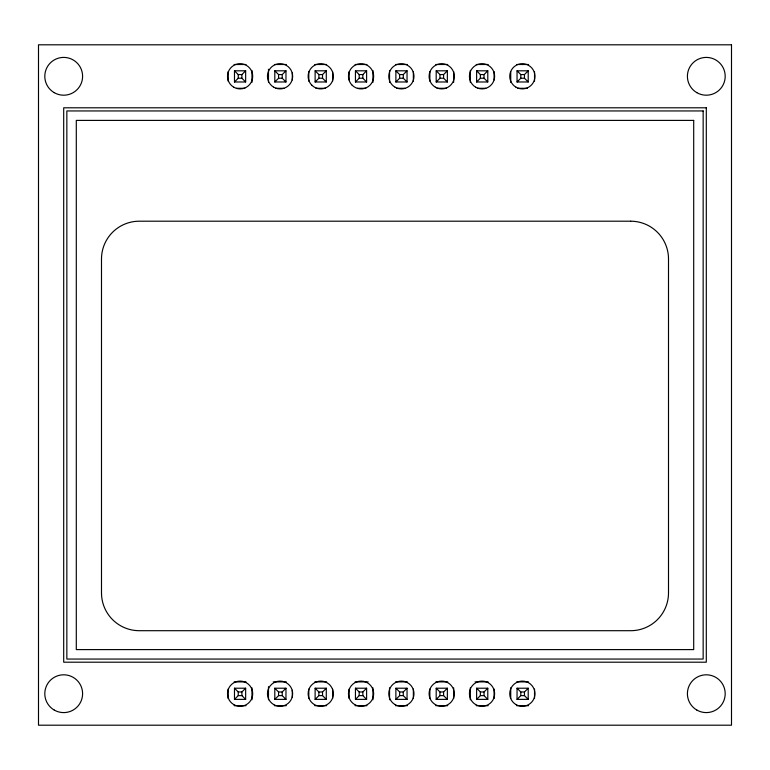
<?xml version="1.0" encoding="UTF-8"?>
<svg xmlns="http://www.w3.org/2000/svg" width="770" height="770" viewBox="0 0 770 770"><rect width="100%" height="100%" fill="white"/><g stroke="black" fill="none" stroke-linecap="round" stroke-linejoin="round"><path stroke-width="1.16" d="M234.484 81.976L238.248 78.222L241.895 78.222L245.649 81.976L234.484 81.976L234.484 70.811L245.649 70.811L245.649 81.976M241.895 78.222L241.895 74.565L245.649 70.811M274.803 81.976L278.567 78.222L278.567 74.565L274.803 70.811L285.968 70.811L285.968 81.976L274.803 81.976L274.803 70.811M285.968 81.976L282.215 78.222L282.215 74.565L285.968 70.811M315.123 81.976L318.886 78.222L318.886 74.565L315.123 70.811L326.288 70.811L326.288 81.976L315.123 81.976L315.123 70.811M326.288 81.976L322.534 78.222L322.534 74.565L326.288 70.811M355.442 81.976L359.195 78.222L359.195 74.565L355.442 70.811L366.607 70.811L366.607 81.976L355.442 81.976L355.442 70.811M366.607 81.976L362.853 78.222L362.853 74.565L366.607 70.811M395.876 81.976L399.63 78.222L399.63 74.565L395.876 70.811L407.041 70.811L407.041 81.976L395.876 81.976L395.876 70.811M407.041 81.976L403.278 78.222L403.278 74.565L407.041 70.811M436.195 81.976L439.949 78.222L439.949 74.565L436.195 70.811L447.36 70.811L447.36 81.976L436.195 81.976L436.195 70.811M447.36 81.976L443.597 78.222L443.597 74.565L447.36 70.811M476.62 81.976L480.374 78.222L484.032 78.222L487.785 81.976L476.62 81.976L476.62 70.811L487.785 70.811L487.785 81.976M484.032 78.222L484.032 74.565L487.785 70.811M517.045 81.976L520.809 78.222L524.457 78.222L528.21 81.976L517.045 81.976L517.045 70.811L528.21 70.811L528.21 81.976M524.457 78.222L524.457 74.565L528.21 70.811M234.484 699.381L238.248 695.618L241.895 695.618L245.649 699.381L234.484 699.381L234.484 688.216L245.649 688.216L245.649 699.381M241.895 695.618L241.895 691.97L245.649 688.216M274.803 699.381L278.567 695.618L278.567 691.97L274.803 688.216L285.968 688.216L285.968 699.381L274.803 699.381L274.803 688.216M285.968 699.381L282.215 695.618L282.215 691.97L285.968 688.216M315.123 699.381L318.886 695.618L322.534 695.618L326.288 699.381L315.123 699.381L315.123 688.216L326.288 688.216L326.288 699.381M322.534 695.618L322.534 691.97L326.288 688.216M355.442 699.381L359.195 695.618L362.853 695.618L366.607 699.381L355.442 699.381L355.442 688.216L366.607 688.216L366.607 699.381M362.853 695.618L362.853 691.97L366.607 688.216M395.876 699.381L399.63 695.618L399.63 691.97L395.876 688.216L407.041 688.216L407.041 699.381L395.876 699.381L395.876 688.216M407.041 699.381L403.278 695.618L403.278 691.97L407.041 688.216M436.195 699.381L439.949 695.618L439.949 691.97L436.195 688.216L447.36 688.216L447.36 699.381L436.195 699.381L436.195 688.216M447.36 699.381L443.597 695.618L443.597 691.97L447.36 688.216M476.62 699.381L480.374 695.618L484.032 695.618L487.785 699.381L476.62 699.381L476.62 688.216L487.785 688.216L487.785 699.381M484.032 695.618L484.032 691.97L487.785 688.216M517.045 699.381L520.809 695.618L524.457 695.618L528.21 699.381L517.045 699.381L517.045 688.216L528.21 688.216L528.21 699.381M524.457 695.618L524.457 691.97L528.21 688.216M234.119 64.497L246.025 64.497M274.438 64.497L286.344 64.497M314.757 64.497L326.653 64.497M355.076 64.497L366.972 64.497M395.501 64.497L407.407 64.497M435.82 64.497L447.726 64.497M476.255 64.497L488.151 64.497M516.68 64.497L528.586 64.497M234.484 70.811L238.248 74.565L241.895 74.565M278.567 74.565L282.215 74.565M318.886 74.565L322.534 74.565M359.195 74.565L362.853 74.565M399.63 74.565L403.278 74.565M439.949 74.565L443.597 74.565M476.62 70.811L480.374 74.565L484.032 74.565M517.045 70.811L520.809 74.565L524.457 74.565M278.567 78.222L282.215 78.222M318.886 78.222L322.534 78.222M359.195 78.222L362.853 78.222M399.63 78.222L403.278 78.222M439.949 78.222L443.597 78.222M236.496 88.29L244.831 88.29M275.631 88.29L283.957 88.29M315.95 88.29L325.469 88.29M357.453 88.29L365.789 88.29M396.694 88.29L405.03 88.29M437.014 88.29L446.533 88.29M477.439 88.29L485.774 88.29M517.873 88.29L527.392 88.29M234.119 681.893L246.025 681.893M273.244 681.893L286.344 681.893M314.757 681.893L326.653 681.893M355.076 681.893L368.166 681.893M395.501 681.893L407.407 681.893M435.82 681.893L447.726 681.893M475.061 681.893L488.151 681.893M516.68 681.893L528.586 681.893M234.484 688.216L238.248 691.97L241.895 691.97M278.567 691.97L282.215 691.97M315.123 688.216L318.886 691.97L322.534 691.97M355.442 688.216L359.195 691.97L362.853 691.97M399.63 691.97L403.278 691.97M439.949 691.97L443.597 691.97M476.62 688.216L480.374 691.97L484.032 691.97M517.045 688.216L520.809 691.97L524.457 691.97M278.567 695.618L282.215 695.618M399.63 695.618L403.278 695.618M439.949 695.618L443.597 695.618M234.119 705.695L246.025 705.695M274.438 705.695L286.344 705.695M314.757 705.695L326.653 705.695M355.076 705.695L366.972 705.695M395.501 705.695L407.407 705.695M435.82 705.695L447.726 705.695M476.255 705.695L488.151 705.695M516.68 705.695L528.586 705.695M534.534 71.639L534.534 81.158M534.534 689.034L534.534 698.554M520.809 74.565L520.809 78.222M520.809 691.97L520.809 695.618M510.731 71.639L510.731 82.342M510.731 687.841L510.731 698.554M494.099 71.639L494.099 79.965M494.099 689.034L494.099 698.554M480.374 74.565L480.374 78.222M480.374 691.97L480.374 695.618M470.306 70.445L470.306 82.342M470.306 687.841L470.306 699.747M453.674 71.639L453.674 82.342M453.674 687.841L453.674 698.554M429.872 71.639L429.872 81.158M429.872 689.034L429.872 698.554M413.355 71.639L413.355 81.158M413.355 689.034L413.355 698.554M389.553 70.445L389.553 82.342M389.553 687.841L389.553 699.747M372.93 70.445L372.93 82.342M372.93 687.841L372.93 699.747M359.195 691.97L359.195 695.618M349.128 71.639L349.128 79.965M349.128 689.034L349.128 698.554M332.611 71.639L332.611 81.158M332.611 689.034L332.611 698.554M318.886 691.97L318.886 695.618M308.808 71.639L308.808 81.158M308.808 689.034L308.808 698.554M292.292 72.823L292.292 79.965M292.292 690.228L292.292 697.36M268.489 69.252L268.489 82.342M268.489 686.657L268.489 699.747M251.973 70.445L251.973 82.342M251.973 687.841L251.973 699.747M238.248 74.565L238.248 78.222M238.248 691.97L238.248 695.618M228.17 71.639L228.17 81.158M228.17 689.034L228.17 698.554M731.5 44.804L38.5 44.804L38.5 725.196L731.5 725.196L731.5 44.804M706.302 107.8L63.698 107.8L63.698 662.2L706.302 662.2L706.302 107.8M703.154 110.947L66.846 110.947L66.846 659.053L703.154 659.053L703.154 110.947M693.703 120.399L76.297 120.399L76.297 649.601L693.703 649.601L693.703 120.399M630.697 221.202L139.303 221.202A37.797 37.797 0 0 0 101.496 258.999L101.496 592.9A37.797 37.797 0 0 0 139.303 630.697L630.697 630.697A37.797 37.797 0 0 0 668.504 592.9L668.504 258.999A37.797 37.797 0 0 0 630.697 221.202M54.246 710.065A18.904 18.904 0 0 0 82.602 693.703A18.904 18.904 0 0 0 54.246 677.331A18.904 18.904 0 0 0 54.246 710.065M696.85 710.065A18.904 18.904 0 0 0 725.196 693.703A18.904 18.904 0 0 0 696.85 677.331A18.904 18.904 0 0 0 696.85 710.065M54.246 92.669A18.904 18.904 0 0 0 82.602 76.297A18.904 18.904 0 0 0 54.246 59.935A18.904 18.904 0 0 0 54.246 92.669M475.716 87.212A12.599 12.599 0 0 0 494.619 76.297A12.599 12.599 0 0 0 475.716 65.392A12.599 12.599 0 0 0 475.716 87.212M696.85 92.669A18.904 18.904 0 0 0 725.196 76.297A18.904 18.904 0 0 0 696.85 59.935A18.904 18.904 0 0 0 696.85 92.669M314.439 704.608A12.599 12.599 0 0 0 333.343 693.703A12.599 12.599 0 0 0 314.439 682.788A12.599 12.599 0 0 0 314.439 704.608M354.758 704.608A12.599 12.599 0 0 0 373.662 693.703A12.599 12.599 0 0 0 354.758 682.788A12.599 12.599 0 0 0 354.758 704.608M395.077 704.608A12.599 12.599 0 0 0 413.981 693.703A12.599 12.599 0 0 0 395.077 682.788A12.599 12.599 0 0 0 395.077 704.608M435.397 704.608A12.599 12.599 0 0 0 454.3 693.703A12.599 12.599 0 0 0 435.397 682.788A12.599 12.599 0 0 0 435.397 704.608M311.831 85.21A12.599 12.599 0 0 0 332.909 79.56A12.599 12.599 0 0 0 317.481 64.131A12.599 12.599 0 0 0 311.831 85.21M273.754 704.608A12.599 12.599 0 0 0 292.648 693.703A12.599 12.599 0 0 0 273.754 682.788A12.599 12.599 0 0 0 273.754 704.608M233.801 704.608A12.599 12.599 0 0 0 252.704 693.703A12.599 12.599 0 0 0 233.801 682.788A12.599 12.599 0 0 0 233.801 704.608M475.716 704.608A12.599 12.599 0 0 0 494.619 693.703A12.599 12.599 0 0 0 475.716 682.788A12.599 12.599 0 0 0 475.716 704.608M395.077 87.212A12.599 12.599 0 0 0 413.981 76.297A12.599 12.599 0 0 0 395.077 65.392A12.599 12.599 0 0 0 395.077 87.212M352.15 85.21A12.599 12.599 0 0 0 373.229 79.56A12.599 12.599 0 0 0 357.8 64.131A12.599 12.599 0 0 0 352.15 85.21M273.754 87.212A12.599 12.599 0 0 0 292.648 76.297A12.599 12.599 0 0 0 273.754 65.392A12.599 12.599 0 0 0 273.754 87.212M233.801 87.212A12.599 12.599 0 0 0 252.704 76.297A12.599 12.599 0 0 0 233.801 65.392A12.599 12.599 0 0 0 233.801 87.212M516.044 87.212A12.599 12.599 0 0 0 534.938 76.297A12.599 12.599 0 0 0 516.044 65.392A12.599 12.599 0 0 0 516.044 87.212M435.397 87.212A12.599 12.599 0 0 0 454.3 76.297A12.599 12.599 0 0 0 435.397 65.392A12.599 12.599 0 0 0 435.397 87.212M516.044 704.608A12.599 12.599 0 0 0 534.938 693.703A12.599 12.599 0 0 0 516.044 682.788A12.599 12.599 0 0 0 516.044 704.608"/></g></svg>
